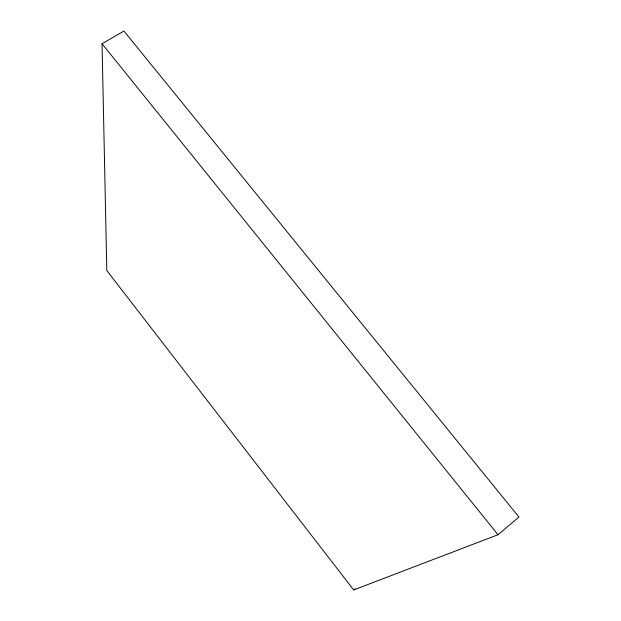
<?xml version="1.0" encoding="UTF-8"?>
<svg xmlns="http://www.w3.org/2000/svg" width="621" height="621" viewBox="0 0 621 621"><rect width="100%" height="100%" fill="white"/><g stroke="black" fill="none" stroke-linecap="round" stroke-linejoin="round"><path stroke-width="0.93" d="M498.019 534.735L518.954 517.045L123.928 31.05L102.046 43.749L106.812 270.57L353.683 589.95L498.019 534.735L102.046 43.749M353.683 589.95L355.127 588.762"/></g></svg>
